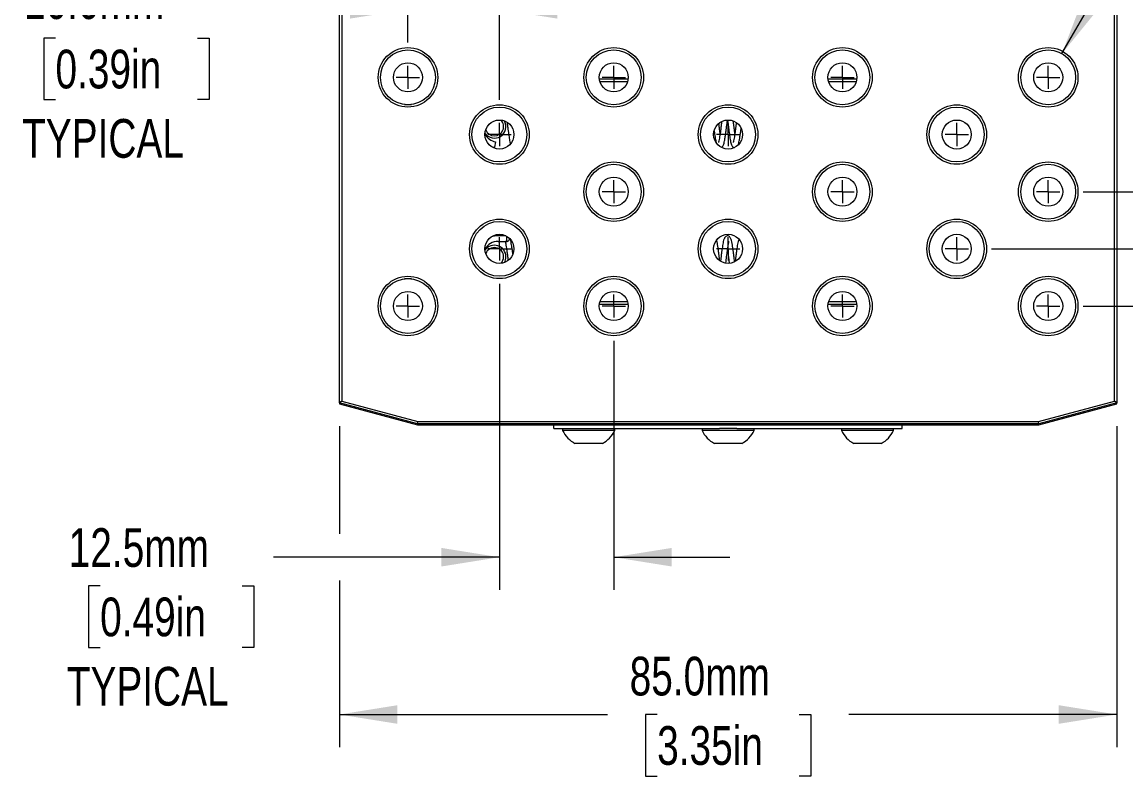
# Model space of a CAD drawing. Header units: millimetres. Extents: x 2 to 278, y 1 to 215.
# Drawn here: x 108.1 to 168.4, y 147.6 to 188.9 of the extents above; entities that cross this region are included whole.
import ezdxf

# ---------------------------------------------------------------- set-up
doc = ezdxf.new("R2010")
doc.units = ezdxf.units.MM
doc.styles.add('SLDTEXTSTYLE0', font='TXT', dxfattribs={"width": 0.75})
doc.styles.add('SLDTEXTSTYLE2', font='TXT', dxfattribs={"width": 0.7})
doc.dimstyles.new('SLDDIMSTYLE0', dxfattribs={"dimtxt": 2.116667, "dimasz": 3.175, "dimexe": 0, "dimexo": 0.0625, "dimgap": 0.529167, "dimtad": 0, "dimtih": 1, "dimtoh": 1, "dimdec": 1, "dimlfac": 2, "dimrnd": 1e-09, "dimzin": 12, "dimdsep": 46, "dimtxsty": 'SLDTEXTSTYLE0', "dimsah": 1, "dimcen": 0, "dimadec": 0, "dimazin": 3, "dimtfac": 1, "dimtdec": 1, "dimtofl": 0, "dimtmove": 0, "dimatfit": 3, "dimfxl": 1, "dimfrac": 2, "dimtolj": 1, "dimtzin": 12, "dimarcsym": 0})
doc.dimstyles.new('SLDDIMSTYLE1', dxfattribs={"dimtxt": 2.116667, "dimasz": 3.175, "dimexe": 0, "dimexo": 0.0625, "dimgap": 0.529167, "dimtad": 0, "dimtih": 1, "dimtoh": 1, "dimdec": 1, "dimlfac": 2, "dimrnd": 1e-09, "dimzin": 12, "dimdsep": 46, "dimtxsty": 'SLDTEXTSTYLE0', "dimsah": 1, "dimcen": 0.09, "dimadec": 0, "dimazin": 3, "dimtfac": 1, "dimtdec": 1, "dimtmove": 0, "dimatfit": 0, "dimfxl": 1, "dimfrac": 2, "dimtolj": 1, "dimtzin": 12, "dimarcsym": 0})
doc.dimstyles.new('SLDDIMSTYLE4', dxfattribs={"dimtxt": 2.116667, "dimasz": 3.175, "dimexe": 0, "dimexo": 0.0625, "dimgap": 0.529167, "dimtad": 0, "dimtih": 1, "dimtoh": 1, "dimdec": 1, "dimlfac": 2, "dimrnd": 1e-09, "dimzin": 4, "dimdsep": 46, "dimtxsty": 'SLDTEXTSTYLE0', "dimsah": 1, "dimcen": 0.09, "dimadec": 0, "dimazin": 1, "dimtfac": 1, "dimtdec": 1, "dimtofl": 0, "dimtmove": 0, "dimatfit": 3, "dimfxl": 1, "dimfrac": 2, "dimtolj": 1, "dimtzin": 12, "dimarcsym": 0})
doc.dimstyles.new('SLDDIMSTYLE5', dxfattribs={"dimtxt": 2.116667, "dimasz": 3.175, "dimexe": 0, "dimexo": 0.0625, "dimgap": 0.529167, "dimtad": 0, "dimtih": 1, "dimtoh": 1, "dimdec": 1, "dimlfac": 2, "dimrnd": 1e-09, "dimzin": 4, "dimdsep": 46, "dimtxsty": 'SLDTEXTSTYLE0', "dimsah": 1, "dimcen": 0.09, "dimadec": 0, "dimazin": 1, "dimtfac": 1, "dimtdec": 1, "dimtmove": 0, "dimatfit": 0, "dimfxl": 1, "dimfrac": 2, "dimtolj": 1, "dimtzin": 12, "dimarcsym": 0})

# ---------------------------------------------------------------- blocks, each defined once
blk = doc.blocks.new('_D_3')
at = {"color": 7, "linetype": 'Continuous', "lineweight": 0}
for p, q in [((125.403, 166.831), (125.403, 160.931)), ((167.903, 166.831), (167.903, 149.284)), ((125.403, 158.391), (125.403, 149.284)), ((125.403, 151.062), (140.062, 151.062)), ((142.775, 151.062), (142.131, 151.062)), ((142.131, 151.062), (142.131, 147.699)), ((150.532, 151.062), (151.176, 151.062)), ((151.176, 151.062), (151.176, 147.699)), ((167.903, 151.062), (153.245, 151.062)), ((142.131, 147.699), (142.775, 147.699)), ((151.176, 147.699), (150.532, 147.699))]:
    blk.add_line(p, q, dxfattribs=at)
at = {"color": 7, "linetype": 'Continuous', "lineweight": 18}
for points in [[(125.403, 151.062), (128.578, 150.554), (128.578, 151.57)], [(167.903, 151.062), (164.728, 151.57), (164.728, 150.554)]]:
    blk.add_solid(points, dxfattribs=at)
at = {"color": 7, "linetype": 'Continuous', "lineweight": 18, "char_height": 2.1167, "attachment_point": 1, "style": 'SLDTEXTSTYLE0'}
for s, insert in [('85.0mm', (141.272, 154.22)), ('3.35in', (142.775, 150.427))]:
    blk.add_mtext(s, dxfattribs=dict(at, insert=insert))
blk = doc.blocks.new('_D_4')
at = {"color": 7, "linetype": 'Continuous', "lineweight": 0}
for p, q in [((129.153, 187.8), (129.153, 191.392)), ((134.153, 184.675), (134.153, 191.392)), ((129.153, 189.614), (119.359, 189.614)), ((134.153, 189.614), (140.503, 189.614)), ((109.885, 188.044), (109.241, 188.044)), ((109.241, 188.044), (109.241, 184.681)), ((117.642, 188.044), (118.286, 188.044)), ((118.286, 188.044), (118.286, 184.681)), ((109.241, 184.681), (109.885, 184.681)), ((118.286, 184.681), (117.642, 184.681))]:
    blk.add_line(p, q, dxfattribs=at)
at = {"color": 7, "linetype": 'Continuous', "lineweight": 18}
for points in [[(129.153, 189.614), (125.978, 190.122), (125.978, 189.106)], [(134.153, 189.614), (137.328, 189.106), (137.328, 190.122)]]:
    blk.add_solid(points, dxfattribs=at)
at = {"color": 7, "linetype": 'Continuous', "lineweight": 18, "char_height": 2.1167, "attachment_point": 1, "style": 'SLDTEXTSTYLE0'}
for s, insert in [('10.0mm', (108.166, 191.202)), ('0.39in', (109.885, 187.409)), ('TYPICAL', (108.06, 183.617))]:
    blk.add_mtext(s, dxfattribs=dict(at, insert=insert))
blk = doc.blocks.new('_D_5')
at = {"color": 7, "linetype": 'Continuous', "lineweight": 0}
for p, q in [((134.153, 174.615), (134.153, 157.883)), ((140.403, 171.49), (140.403, 157.883)), ((134.153, 159.661), (121.801, 159.661)), ((140.403, 159.661), (146.753, 159.661)), ((112.327, 158.091), (111.683, 158.091)), ((111.683, 158.091), (111.683, 154.727)), ((120.084, 158.091), (120.728, 158.091)), ((120.728, 158.091), (120.728, 154.727)), ((111.683, 154.727), (112.327, 154.727)), ((120.728, 154.727), (120.084, 154.727))]:
    blk.add_line(p, q, dxfattribs=at)
at = {"color": 7, "linetype": 'Continuous', "lineweight": 18}
for points in [[(134.153, 159.661), (130.978, 160.169), (130.978, 159.153)], [(140.403, 159.661), (143.578, 159.153), (143.578, 160.169)]]:
    blk.add_solid(points, dxfattribs=at)
at = {"color": 7, "linetype": 'Continuous', "lineweight": 18, "char_height": 2.1167, "attachment_point": 1, "style": 'SLDTEXTSTYLE0'}
for s, insert in [('12.5mm', (110.608, 161.248)), ('0.49in', (112.327, 157.456)), ('TYPICAL', (110.502, 153.664))]:
    blk.add_mtext(s, dxfattribs=dict(at, insert=insert))
blk = doc.blocks.new('_D_6')
at = {"color": 7, "linetype": 'Continuous', "lineweight": 0}
for p, q in [((173.02, 176.52), (173.02, 182.87)), ((161.058, 176.52), (174.798, 176.52)), ((166.058, 173.395), (174.798, 173.395)), ((173.02, 162.38), (173.02, 173.395)), ((176.83, 162.38), (173.02, 162.38)), ((179.407, 160.81), (178.763, 160.81)), ((178.763, 160.81), (178.763, 157.447)), ((187.164, 160.81), (187.808, 160.81)), ((187.808, 160.81), (187.808, 157.447)), ((178.763, 157.447), (179.407, 157.447)), ((187.808, 157.447), (187.164, 157.447))]:
    blk.add_line(p, q, dxfattribs=at)
at = {"color": 7, "linetype": 'Continuous', "lineweight": 18}
for points in [[(173.02, 176.52), (173.528, 179.695), (172.512, 179.695)], [(173.02, 173.395), (172.512, 170.22), (173.528, 170.22)]]:
    blk.add_solid(points, dxfattribs=at)
at = {"color": 7, "linetype": 'Continuous', "lineweight": 18, "char_height": 2.1167, "attachment_point": 1, "style": 'SLDTEXTSTYLE0'}
for s, insert in [('6.3mm', (178.119, 163.968)), ('0.25in', (179.407, 160.175)), ('TYPICAL', (178.119, 156.383))]:
    blk.add_mtext(s, dxfattribs=dict(at, insert=insert))
blk = doc.blocks.new('_D_7')
at = {"color": 7, "linetype": 'Continuous', "lineweight": 0}
for p, q in [((182.661, 186.629), (178.851, 186.629)), ((178.851, 186.629), (178.851, 179.645)), ((185.237, 185.059), (184.594, 185.059)), ((184.594, 185.059), (184.594, 181.696)), ((192.995, 185.059), (193.639, 185.059)), ((193.639, 185.059), (193.639, 181.696)), ((184.594, 181.696), (185.237, 181.696)), ((193.639, 181.696), (192.995, 181.696)), ((166.058, 179.645), (180.629, 179.645)), ((166.058, 173.395), (180.629, 173.395)), ((178.851, 173.395), (178.851, 167.045))]:
    blk.add_line(p, q, dxfattribs=at)
at = {"color": 7, "linetype": 'Continuous', "lineweight": 18}
for points in [[(178.851, 179.645), (179.359, 182.82), (178.343, 182.82)], [(178.851, 173.395), (178.343, 170.22), (179.359, 170.22)]]:
    blk.add_solid(points, dxfattribs=at)
at = {"color": 7, "linetype": 'Continuous', "lineweight": 18, "char_height": 2.1167, "attachment_point": 1, "style": 'SLDTEXTSTYLE0'}
for s, insert in [('12.5mm', (183.95, 188.216)), ('0.49in', (185.237, 184.424)), ('TYPICAL', (183.95, 180.632))]:
    blk.add_mtext(s, dxfattribs=dict(at, insert=insert))
blk = doc.blocks.new('_D_8')
at = {"color": 7, "linetype": 'Continuous', "lineweight": 0}
for p, q in [((164.903, 187.194), (172.367, 200.121)), ((172.367, 200.121), (176.177, 200.121))]:
    blk.add_line(p, q, dxfattribs=at)
at = {"color": 7, "linetype": 'Continuous', "lineweight": 18}
blk.add_solid([(164.903, 187.194), (166.931, 189.689), (166.051, 190.197)], dxfattribs=at)
at = {"color": 7, "linetype": 'Continuous', "lineweight": 18, "attachment_point": 1}
for s, insert, char_height, style in [('M6 x 1.0 TAPPED HOLE', (176.971, 201.168), 2.11667, 'SLDTEXTSTYLE2'), ('7.6mm [0.30in] THREAD DEPTH', (176.971, 197.805), 2.11667, 'SLDTEXTSTYLE0'), ('17 PLACES', (176.971, 194.441), 2.1167, 'SLDTEXTSTYLE0')]:
    blk.add_mtext(s, dxfattribs=dict(at, insert=insert, char_height=char_height, style=style))
blk = doc.blocks.new('SW_CENTERMARKSYMBOL_6')
at = {"color": 0, "linetype": 'Continuous', "lineweight": 18}
for q in [(0, 0.635), (-0.635, 0), (0, -0.635), (0.635, 0)]:
    blk.add_line((0, 0), q, dxfattribs=at)
blk = doc.blocks.new('SW_CENTERMARKSYMBOL_7')
at = {"color": 0, "linetype": 'Continuous', "lineweight": 18}
for q in [(0, 0.635), (-0.635, 0), (0, -0.635), (0.635, 0)]:
    blk.add_line((0, 0), q, dxfattribs=at)
blk = doc.blocks.new('SW_CENTERMARKSYMBOL_8')
at = {"color": 0, "linetype": 'Continuous', "lineweight": 18}
for q in [(0, 0.635), (-0.635, 0), (0, -0.635), (0.635, 0)]:
    blk.add_line((0, 0), q, dxfattribs=at)
blk = doc.blocks.new('SW_CENTERMARKSYMBOL_9')
at = {"color": 0, "linetype": 'Continuous', "lineweight": 18}
for q in [(0, 0.635), (-0.635, 0), (0, -0.635), (0.635, 0)]:
    blk.add_line((0, 0), q, dxfattribs=at)
blk = doc.blocks.new('SW_CENTERMARKSYMBOL_10')
at = {"color": 0, "linetype": 'Continuous', "lineweight": 18}
for q in [(0, 0.635), (-0.635, 0), (0, -0.635), (0.635, 0)]:
    blk.add_line((0, 0), q, dxfattribs=at)
blk = doc.blocks.new('SW_CENTERMARKSYMBOL_11')
at = {"color": 0, "linetype": 'Continuous', "lineweight": 18}
for q in [(0, 0.635), (-0.635, 0), (0, -0.635), (0.635, 0)]:
    blk.add_line((0, 0), q, dxfattribs=at)
blk = doc.blocks.new('SW_CENTERMARKSYMBOL_12')
at = {"color": 0, "linetype": 'Continuous', "lineweight": 18}
for q in [(0, 0.635), (-0.635, 0), (0, -0.635), (0.635, 0)]:
    blk.add_line((0, 0), q, dxfattribs=at)
blk = doc.blocks.new('SW_CENTERMARKSYMBOL_13')
at = {"color": 0, "linetype": 'Continuous', "lineweight": 18}
for q in [(0, 0.635), (-0.635, 0), (0, -0.635), (0.635, 0)]:
    blk.add_line((0, 0), q, dxfattribs=at)
blk = doc.blocks.new('SW_CENTERMARKSYMBOL_14')
at = {"color": 0, "linetype": 'Continuous', "lineweight": 18}
for q in [(0, 0.635), (-0.635, 0), (0, -0.635), (0.635, 0)]:
    blk.add_line((0, 0), q, dxfattribs=at)
blk = doc.blocks.new('SW_CENTERMARKSYMBOL_15')
at = {"color": 0, "linetype": 'Continuous', "lineweight": 18}
for q in [(0, 0.635), (-0.635, 0), (0, -0.635), (0.635, 0)]:
    blk.add_line((0, 0), q, dxfattribs=at)
blk = doc.blocks.new('SW_CENTERMARKSYMBOL_16')
at = {"color": 0, "linetype": 'Continuous', "lineweight": 18}
for q in [(0, 0.635), (-0.635, 0), (0, -0.635), (0.635, 0)]:
    blk.add_line((0, 0), q, dxfattribs=at)
blk = doc.blocks.new('SW_CENTERMARKSYMBOL_17')
at = {"color": 0, "linetype": 'Continuous', "lineweight": 18}
for q in [(0, 0.635), (-0.635, 0), (0, -0.635), (0.635, 0)]:
    blk.add_line((0, 0), q, dxfattribs=at)
blk = doc.blocks.new('SW_CENTERMARKSYMBOL_18')
at = {"color": 0, "linetype": 'Continuous', "lineweight": 18}
for q in [(0, 0.635), (-0.635, 0), (0, -0.635), (0.635, 0)]:
    blk.add_line((0, 0), q, dxfattribs=at)
blk = doc.blocks.new('SW_CENTERMARKSYMBOL_19')
at = {"color": 0, "linetype": 'Continuous', "lineweight": 18}
for q in [(0, 0.635), (-0.635, 0), (0, -0.635), (0.635, 0)]:
    blk.add_line((0, 0), q, dxfattribs=at)
blk = doc.blocks.new('SW_CENTERMARKSYMBOL_20')
at = {"color": 0, "linetype": 'Continuous', "lineweight": 18}
for q in [(0, 0.635), (-0.635, 0), (0, -0.635), (0.635, 0)]:
    blk.add_line((0, 0), q, dxfattribs=at)
blk = doc.blocks.new('SW_CENTERMARKSYMBOL_21')
at = {"color": 0, "linetype": 'Continuous', "lineweight": 18}
for q in [(0, 0.635), (-0.635, 0), (0, -0.635), (0.635, 0)]:
    blk.add_line((0, 0), q, dxfattribs=at)
blk = doc.blocks.new('SW_CENTERMARKSYMBOL_22')
at = {"color": 0, "linetype": 'Continuous', "lineweight": 18}
for q in [(0, 0.635), (-0.635, 0), (0, -0.635), (0.635, 0)]:
    blk.add_line((0, 0), q, dxfattribs=at)

msp = doc.modelspace()

# ---------------------------------------------------------------- linework, layer by layer
at = {"color": 7, "linetype": 'Continuous', "lineweight": 18}
for p, q in [((125.403, 168.101), (125.403, 191.188)), ((125.53, 191.091), (125.53, 168.199)), ((167.776, 168.199), (167.776, 191.091)), ((167.903, 191.188), (167.903, 168.101)), ((141.19, 185.791), (139.617, 185.791)), ((139.644, 185.664), (141.163, 185.664)), ((153.69, 185.791), (152.117, 185.791)), ((152.144, 185.664), (153.663, 185.664)), ((128.96, 184.407), (129.347, 184.407)), ((129.068, 184.407), (129.051, 184.398)), ((133.413, 183.018), (133.406, 183.037)), ((133.944, 182.375), (133.891, 182.075)), ((134.504, 177.232), (134.09, 177.232)), ((134.09, 176.927), (134.553, 176.927)), ((129.347, 174.882), (128.96, 174.882)), ((129.046, 174.891), (129.062, 174.882)), ((139.617, 173.499), (141.19, 173.499)), ((141.163, 173.626), (139.644, 173.626)), ((152.117, 173.499), (153.69, 173.499)), ((153.663, 173.626), (152.144, 173.626)), ((125.53, 168.199), (125.403, 168.101)), ((129.669, 166.958), (125.403, 168.101)), ((125.403, 168.101), (125.403, 168.038)), ((125.403, 168.038), (129.669, 166.895)), ((125.53, 168.199), (129.686, 167.085)), ((163.621, 167.085), (167.776, 168.199)), ((167.903, 168.101), (163.638, 166.958)), ((163.638, 166.895), (167.903, 168.038)), ((167.903, 168.101), (167.776, 168.199)), ((167.903, 168.038), (167.903, 168.101)), ((129.669, 166.958), (129.686, 167.085)), ((163.638, 166.958), (129.669, 166.958)), ((129.669, 166.895), (137.128, 166.895)), ((129.686, 167.085), (163.621, 167.085)), ((137.128, 166.705), (137.128, 166.895)), ((137.128, 166.895), (138.716, 166.895)), ((137.128, 166.705), (138.716, 166.705)), ((137.608, 166.705), (137.608, 166.582)), ((140.458, 166.582), (137.608, 166.582)), ((138.716, 166.895), (154.591, 166.895)), ((138.716, 166.705), (146.177, 166.705)), ((140.458, 166.582), (140.458, 166.705)), ((145.228, 166.705), (145.228, 166.582)), ((148.078, 166.582), (145.228, 166.582)), ((147.13, 166.705), (146.177, 166.705)), ((147.13, 166.705), (154.591, 166.705)), ((148.078, 166.582), (148.078, 166.705)), ((152.848, 166.705), (152.848, 166.582)), ((155.698, 166.582), (152.848, 166.582)), ((154.591, 166.895), (156.178, 166.895)), ((154.591, 166.705), (156.178, 166.705)), ((155.698, 166.582), (155.698, 166.705)), ((156.178, 166.705), (156.178, 166.895)), ((156.178, 166.895), (163.638, 166.895)), ((163.638, 166.958), (163.621, 167.085)), ((139.783, 165.88), (138.283, 165.88)), ((147.403, 165.88), (145.903, 165.88)), ((155.023, 165.88), (153.523, 165.88))]:
    msp.add_line(p, q, dxfattribs=at)
at = {"color": 7, "linetype": 'Continuous', "lineweight": 18, "flags": 128}
msp.add_lwpolyline([(133.677, 182.135), (133.727, 182.117), (133.891, 182.075)], dxfattribs=at)
at = {"color": 7, "linetype": 'Continuous', "lineweight": 18}
for centre, radius in [((129.153, 185.895), 1.627), ((129.153, 185.895), 1.5), ((140.403, 185.895), 1.627), ((140.403, 185.895), 1.5), ((152.903, 185.895), 1.627), ((152.903, 185.895), 1.5), ((164.153, 185.895), 1.627), ((164.153, 185.895), 1.5), ((129.153, 185.895), 0.794), ((140.403, 185.895), 0.794), ((152.903, 185.895), 0.794), ((164.153, 185.895), 0.794), ((134.153, 182.77), 1.627), ((134.153, 182.77), 1.5), ((146.653, 182.77), 1.627), ((146.653, 182.77), 1.5), ((159.153, 182.77), 1.627), ((159.153, 182.77), 1.5), ((134.153, 182.77), 0.794), ((146.653, 182.77), 0.794), ((159.153, 182.77), 0.794), ((140.403, 179.645), 1.627), ((140.403, 179.645), 1.5), ((152.903, 179.645), 1.627), ((152.903, 179.645), 1.5), ((164.153, 179.645), 1.627), ((164.153, 179.645), 1.5), ((140.403, 179.645), 0.794), ((152.903, 179.645), 0.794), ((164.153, 179.645), 0.794), ((134.153, 176.52), 1.627), ((134.153, 176.52), 1.5), ((146.653, 176.52), 1.627), ((146.653, 176.52), 1.5), ((159.153, 176.52), 1.627), ((159.153, 176.52), 1.5), ((134.153, 176.52), 0.794), ((146.653, 176.52), 0.794), ((159.153, 176.52), 0.794), ((129.153, 173.395), 1.627), ((140.403, 173.395), 1.627), ((152.903, 173.395), 1.627), ((164.153, 173.395), 1.627), ((129.153, 173.395), 1.5), ((140.403, 173.395), 1.5), ((152.903, 173.395), 1.5), ((164.153, 173.395), 1.5), ((129.153, 173.395), 0.794), ((140.403, 173.395), 0.794), ((152.903, 173.395), 0.794), ((164.153, 173.395), 0.794)]:
    msp.add_circle(centre, radius, dxfattribs=at)
for centre, radius, start, end in [((133.88, 183.201), 0.629, 214.66697, 30.09116), ((133.88, 183.201), 0.502, 201.3597, 45.69516), ((134.09, 183.201), 0.838, 209.46278, 260), ((134.09, 176.089), 0.838, 90, 150.53722), ((134.09, 176.089), 1.143, 90, 111.16175), ((133.88, 176.089), 0.629, 0, 145.33303), ((133.88, 176.089), 0.502, 0, 160.93702), ((133.88, 176.089), 0.502, 314.30488, 0), ((133.88, 176.089), 0.629, 329.90886, 0), ((139.033, 167.278), 1.586, 206.03726, 241.77733), ((139.033, 167.278), 1.586, 298.22267, 333.96274), ((146.653, 167.278), 1.586, 206.03726, 241.77733), ((146.653, 167.278), 1.586, 298.22267, 333.96274), ((154.273, 167.278), 1.586, 206.03726, 241.77733), ((154.273, 167.278), 1.586, 298.22267, 333.96274)]:
    msp.add_arc(centre, radius, start, end, dxfattribs=at)
for points, knots in [([(134.571, 183.437), (134.579, 183.378), (134.596, 183.256), (134.618, 183.068), (134.642, 182.888), (134.666, 182.722), (134.69, 182.569), (134.713, 182.431), (134.733, 182.331), (134.749, 182.283), (134.754, 182.268)], [0, 0, 0, 0, 0.132516, 0.274378, 0.407318, 0.534693, 0.665798, 0.799604, 0.937074, 1, 1, 1, 1]), ([(146.303, 183.47), (146.298, 183.437), (146.285, 183.342), (146.266, 183.18), (146.242, 182.993), (146.216, 182.811), (146.19, 182.639), (146.165, 182.486), (146.145, 182.394), (146.132, 182.348), (146.124, 182.326), (146.125, 182.326), (146.126, 182.326)], [0, 0, 0, 0, 0.067309, 0.190783, 0.311515, 0.432971, 0.562835, 0.697956, 0.833404, 0.900679, 0.966109, 1, 1, 1, 1]), ([(146.294, 182.076), (146.306, 182.083), (146.333, 182.099), (146.37, 182.141), (146.403, 182.203), (146.431, 182.292), (146.462, 182.427), (146.491, 182.603), (146.521, 182.809), (146.55, 183.015), (146.573, 183.202), (146.595, 183.38), (146.612, 183.5), (146.62, 183.557), (146.62, 183.557)], [0, 0, 0, 0, 0.033417, 0.072136, 0.157541, 0.255524, 0.365298, 0.486241, 0.611714, 0.721482, 0.813644, 0.898178, 0.999973, 1, 1, 1, 1]), ([(146.623, 183.558), (146.627, 183.528), (146.641, 183.434), (146.663, 183.265), (146.687, 183.069), (146.711, 182.888), (146.734, 182.722), (146.758, 182.569), (146.781, 182.431), (146.807, 182.311), (146.84, 182.208), (146.873, 182.137), (146.938, 182.068), (146.99, 182.063), (146.999, 182.062)], [0, 0, 0, 0, 0.04889, 0.154648, 0.251099, 0.341483, 0.428084, 0.517222, 0.608195, 0.70166, 0.795431, 0.888685, 0.98076, 1, 1, 1, 1]), ([(147.024, 182.835), (147.021, 182.858), (147.009, 182.939), (146.989, 183.09), (146.966, 183.279), (146.948, 183.418), (146.938, 183.488), (146.936, 183.5)], [0, 0, 0, 0, 0.113486, 0.393906, 0.670544, 0.945286, 1, 1, 1, 1]), ([(145.896, 182.969), (145.899, 182.941), (145.911, 182.857), (145.93, 182.722), (145.954, 182.569), (145.975, 182.435), (145.992, 182.362), (146, 182.327)], [0, 0, 0, 0, 0.105572, 0.326862, 0.554633, 0.787096, 1, 1, 1, 1]), ([(146.219, 182.835), (146.216, 182.858), (146.204, 182.939), (146.184, 183.09), (146.165, 183.251), (146.152, 183.346), (146.148, 183.379)], [0, 0, 0, 0, 0.138837, 0.481899, 0.820334, 1, 1, 1, 1]), ([(147.101, 183.423), (147.099, 183.405), (147.088, 183.326), (147.07, 183.18), (147.046, 182.993), (147.021, 182.811), (146.995, 182.639), (146.969, 182.486), (146.949, 182.394), (146.937, 182.348), (146.929, 182.326), (146.93, 182.326), (146.93, 182.326)], [0, 0, 0, 0, 0.037097, 0.16457, 0.289213, 0.414603, 0.548674, 0.688172, 0.828008, 0.897462, 0.965011, 1, 1, 1, 1]), ([(147.2, 182.194), (147.201, 182.197), (147.218, 182.226), (147.234, 182.293), (147.267, 182.427), (147.295, 182.603), (147.326, 182.809), (147.349, 182.979), (147.361, 183.072), (147.364, 183.095)], [0, 0, 0, 0, 0.01212, 0.173831, 0.355001, 0.554605, 0.761685, 0.942845, 1, 1, 1, 1]), ([(134.479, 176.92), (134.477, 176.919), (134.472, 176.918), (134.479, 176.893), (134.493, 176.831), (134.513, 176.719), (134.539, 176.554), (134.567, 176.359), (134.594, 176.154), (134.613, 175.997), (134.624, 175.915), (134.627, 175.896)], [0, 0, 0, 0, 0.045431, 0.114304, 0.185426, 0.331263, 0.48601, 0.648596, 0.809145, 0.955565, 1, 1, 1, 1]), ([(134.553, 176.927), (134.553, 176.929), (134.553, 176.934), (134.553, 176.969), (134.553, 177.019), (134.553, 177.08), (134.553, 177.138), (134.553, 177.18), (134.553, 177.193), (134.553, 177.195)], [0, 0, 0, 0, 0.159905, 0.31981, 0.479715, 0.639621, 0.799526, 0.959431, 1, 1, 1, 1]), ([(134.553, 176.927), (134.568, 176.928), (134.6, 176.931), (134.64, 176.952), (134.67, 176.979), (134.689, 177.008), (134.702, 177.04), (134.704, 177.063), (134.705, 177.073)], [0, 0, 0, 0, 0.187008, 0.42004, 0.557453, 0.706091, 0.863903, 1, 1, 1, 1]), ([(134.887, 176.244), (134.882, 176.28), (134.869, 176.382), (134.845, 176.549), (134.816, 176.736), (134.791, 176.895), (134.765, 176.983), (134.754, 177.024)], [0, 0, 0, 0, 0.1150739, 0.3214538, 0.5527037, 0.7939302, 1, 1, 1, 1]), ([(146.198, 175.876), (146.193, 175.91), (146.181, 176.005), (146.161, 176.168), (146.136, 176.358), (146.109, 176.549), (146.08, 176.735), (146.057, 176.881), (146.035, 176.959), (146.027, 176.988)], [0, 0, 0, 0, 0.083275, 0.231379, 0.378469, 0.533795, 0.707839, 0.889392, 1, 1, 1, 1]), ([(146.622, 177.232), (146.603, 177.229), (146.57, 177.224), (146.515, 177.184), (146.466, 177.126), (146.419, 177.035), (146.392, 176.924), (146.366, 176.785), (146.34, 176.619), (146.314, 176.444), (146.289, 176.258), (146.266, 176.069), (146.249, 175.932), (146.239, 175.864), (146.238, 175.855)], [0, 0, 0, 0, 0.0834209, 0.1549095, 0.2129003, 0.2647654, 0.3747148, 0.4865575, 0.5900295, 0.6882334, 0.7881902, 0.8876948, 0.9849899, 1, 1, 1, 1]), ([(146.528, 175.748), (146.536, 175.803), (146.551, 175.916), (146.573, 176.089), (146.595, 176.269), (146.622, 176.459), (146.646, 176.619), (146.666, 176.739), (146.683, 176.837), (146.696, 176.899), (146.705, 176.933), (146.701, 176.935), (146.7, 176.935)], [0, 0, 0, 0, 0.113126, 0.229839, 0.336893, 0.465805, 0.616155, 0.697076, 0.772736, 0.90699, 0.965028, 1, 1, 1, 1]), ([(147.01, 175.819), (147.003, 175.872), (146.988, 175.986), (146.966, 176.168), (146.941, 176.358), (146.914, 176.549), (146.885, 176.736), (146.857, 176.898), (146.828, 177.015), (146.794, 177.101), (146.751, 177.168), (146.689, 177.221), (146.645, 177.228), (146.622, 177.232)], [0, 0, 0, 0, 0.084372, 0.181078, 0.277122, 0.378545, 0.492189, 0.610736, 0.720942, 0.775457, 0.840747, 0.916695, 1, 1, 1, 1]), ([(147.233, 177.045), (147.221, 177.005), (147.193, 176.919), (147.171, 176.785), (147.144, 176.619), (147.119, 176.444), (147.094, 176.258), (147.07, 176.069), (147.052, 175.926), (147.042, 175.853), (147.04, 175.839)], [0, 0, 0, 0, 0.133854, 0.286556, 0.427829, 0.561909, 0.698383, 0.834239, 0.967079, 1, 1, 1, 1]), ([(146.621, 176.454), (146.626, 176.422), (146.64, 176.325), (146.663, 176.153), (146.687, 175.957), (146.705, 175.817), (146.715, 175.747), (146.717, 175.733)], [0, 0, 0, 0, 0.14461, 0.431324, 0.692807, 0.937844, 1, 1, 1, 1]), ([(145.949, 166.958), (145.962, 166.951), (145.999, 166.93), (146.035, 166.908), (146.058, 166.895)], [0, 0, 0, 0, 0.355436, 1, 1, 1, 1]), ([(146.693, 166.958), (146.68, 166.957), (146.608, 166.952), (146.47, 166.944), (146.33, 166.932), (146.202, 166.921), (146.096, 166.91), (146.079, 166.9), (146.071, 166.895)], [0, 0, 0, 0, 0.0435382, 0.2365046, 0.4360764, 0.5386769, 0.7787818, 1, 1, 1, 1]), ([(147.089, 166.958), (147.083, 166.957), (147.045, 166.953), (146.924, 166.943), (146.778, 166.932), (146.61, 166.921), (146.43, 166.91), (146.316, 166.899), (146.263, 166.895)], [0, 0, 0, 0, 0.0361892, 0.2352966, 0.4329112, 0.5362774, 0.7823244, 1, 1, 1, 1]), ([(147.401, 166.896), (147.374, 166.912), (147.338, 166.933), (147.303, 166.953), (147.294, 166.958)], [0, 0, 0, 0, 0.76491, 1, 1, 1, 1])]:
    msp.add_open_spline(points, degree=3, knots=knots, dxfattribs=at)

# ---------------------------------------------------------------- block references
at = {"color": 7, "linetype": 'Continuous', "lineweight": 0}
for name, p in [('SW_CENTERMARKSYMBOL_14', (129.153, 185.895)), ('SW_CENTERMARKSYMBOL_12', (140.403, 185.895)), ('SW_CENTERMARKSYMBOL_11', (152.903, 185.895)), ('SW_CENTERMARKSYMBOL_20', (164.153, 185.895)), ('SW_CENTERMARKSYMBOL_15', (134.153, 182.77)), ('SW_CENTERMARKSYMBOL_13', (146.653, 182.77)), ('SW_CENTERMARKSYMBOL_18', (159.153, 182.77)), ('SW_CENTERMARKSYMBOL_10', (140.403, 179.645)), ('SW_CENTERMARKSYMBOL_6', (152.903, 179.645)), ('SW_CENTERMARKSYMBOL_21', (164.153, 179.645)), ('SW_CENTERMARKSYMBOL_16', (134.153, 176.52)), ('SW_CENTERMARKSYMBOL_9', (146.653, 176.52)), ('SW_CENTERMARKSYMBOL_19', (159.153, 176.52)), ('SW_CENTERMARKSYMBOL_17', (129.153, 173.395)), ('SW_CENTERMARKSYMBOL_8', (140.403, 173.395)), ('SW_CENTERMARKSYMBOL_7', (152.903, 173.395)), ('SW_CENTERMARKSYMBOL_22', (164.153, 173.395))]:
    msp.add_blockref(name, p, dxfattribs=at)

# ---------------------------------------------------------------- dimensions: what is measured, and where the dimension line sits
at = {"color": 7, "linetype": 'Continuous', "lineweight": 18}
dim = msp.add_diameter_dim_2p(p1=(163.403, 184.596), p2=(164.903, 187.194), text='M6 x 1.0 TAPPED HOLE\\P7.6mm [0.30in] THREAD DEPTH\\P17 PLACES', dimstyle='SLDDIMSTYLE0', override={"dimpost": '<>'}, dxfattribs=at)
dim.commit()
dim.dimension.update_dxf_attribs({"geometry": '_D_8', "text_midpoint": (197.093, 200.121), "dimtype": 163})
for base, p1, p2, dimstyle, picture, middle in [((134.153, 189.614), (129.153, 186.53), (134.153, 183.405), 'SLDDIMSTYLE5', '_D_4', (113.495, 189.614)), ((140.403, 159.661), (134.153, 175.885), (140.403, 172.76), 'SLDDIMSTYLE1', '_D_5', (115.937, 159.661))]:
    dim = msp.add_linear_dim(base=base, p1=p1, p2=p2, text='<>\\PTYPICAL', dimstyle=dimstyle, dxfattribs=at)
    dim.commit()
    dim.dimension.update_dxf_attribs({"geometry": picture, "text_midpoint": middle, "dimtype": 160})
for base, p1, p2, picture, middle in [((178.851, 173.395), (164.788, 179.645), (164.788, 173.395), '_D_7', (178.851, 186.629)), ((173.019935187, 176.519669187), (164.788430662, 173.394669187), (159.788430643, 176.519669187), '_D_6', (173.019935187, 162.380078556))]:
    dim = msp.add_linear_dim(base=base, p1=p1, p2=p2, angle=90, text='<>\\PTYPICAL', dimstyle='SLDDIMSTYLE1', dxfattribs=at)
    dim.commit()
    dim.dimension.update_dxf_attribs({"geometry": picture, "text_midpoint": middle, "dimtype": 160})
dim = msp.add_linear_dim(base=(167.903, 151.062), p1=(125.403, 168.101), p2=(167.903, 168.101), dimstyle='SLDDIMSTYLE4', dxfattribs=at)
dim.commit()
dim.dimension.update_dxf_attribs({"geometry": '_D_3', "text_midpoint": (146.653, 151.062), "dimtype": 160})

doc.saveas('drawing.dxf')
